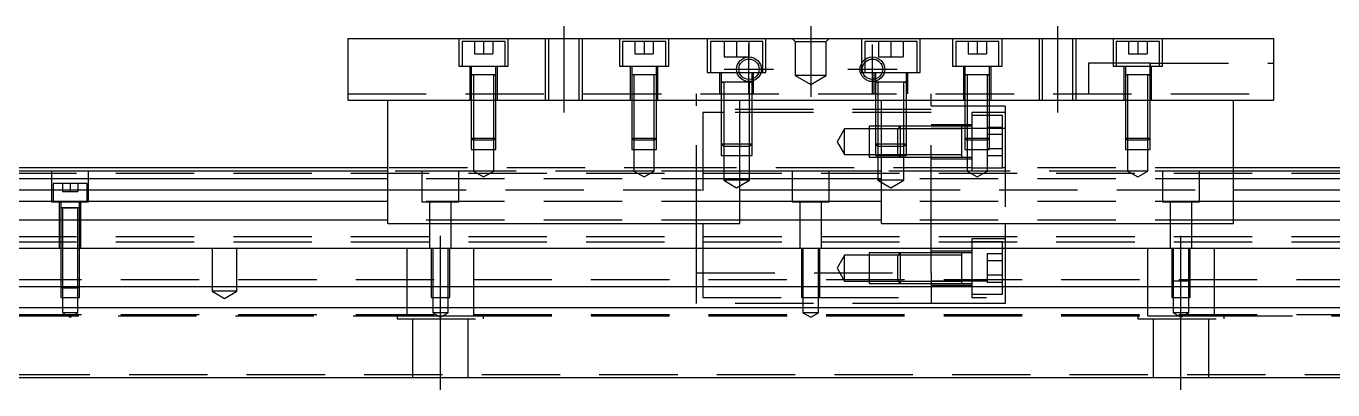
# Model space of a CAD drawing. Extents: x -8 to 830, y -270 to 102.
# Drawn here: x 192.9 to 404.6, y -233 to -174 of the extents above; entities that cross this region are included whole.
import ezdxf

# ---------------------------------------------------------------- set-up
doc = ezdxf.new("R2010")
doc.units = 0
doc.linetypes.add('CENTER', pattern=[50.8, 31.75, -6.35, 6.35, -6.35])
doc.linetypes.add('DASHED', pattern=[19.05, 12.7, -6.35])
doc.layers.get('0').update_dxf_attribs({"linetype": 'CONTINUOUS'})
doc.layers.add('CENTER', color=1, linetype='CENTER')

msp = doc.modelspace()

# ---------------------------------------------------------------- linework, layer by layer
at = {"color": 7, "linetype": 'CONTINUOUS'}
for p, q in [((245, -176), (245, -186)), ((245, -176), (395, -176)), ((395, -176), (395, -186)), ((245, -186), (395, -186)), ((251.5, -206), (251.5, -186)), ((308.5, -206), (308.5, -186)), ((331.5, -206), (331.5, -186)), ((388.5, -206), (388.5, -186)), ((334.1, -194.85), (339.5, -194.85)), ((251.5, -197.5), (0, -197.5)), ((251.5, -198.752272), (0, -198.752272)), ((251.5, -197), (60.5, -197)), ((331.5, -197.5), (308.5, -197.5)), ((331.5, -198.752272), (308.5, -198.752272)), ((585, -197), (388.5, -197)), ((640, -197.5), (388.5, -197.5)), ((640, -198.752272), (388.5, -198.752272)), ((0, -200.52668), (251.5, -200.52668)), ((308.5, -200.52668), (331.5, -200.52668)), ((388.5, -200.52668), (640, -200.52668)), ((251.5, -202.423076), (0, -202.423076)), ((331.5, -202.423076), (308.5, -202.423076)), ((640, -202.423076), (388.5, -202.423076)), ((251.5, -205.477372), (0, -205.477372)), ((251.5, -206), (308.5, -206)), ((331.5, -205.477372), (308.5, -205.477372)), ((331.5, -206), (388.5, -206)), ((640, -205.477372), (388.5, -205.477372)), ((0, -210), (640, -210)), ((640, -216.3), (0, -216.3)), ((640, -219.7), (0, -219.7)), ((0, -231), (640, -231))]:
    msp.add_line(p, q, dxfattribs=at)
at = {"color": 3, "linetype": 'DASHED'}
for p, q in [((263, -176), (263, -180.5)), ((270.5, -176.5), (263.5, -176.5)), ((263.5, -176.5), (263.5, -180.5)), ((265.5, -176.5), (265.5, -178.5)), ((267, -176.5), (267, -178.5)), ((268.5, -176.5), (268.5, -178.5)), ((270.5, -180.5), (270.5, -176.5)), ((271, -180.5), (271, -176)), ((277.000006, -176), (277.000006, -186)), ((277.5, -176), (277.5, -186)), ((282.5, -186), (282.5, -176)), ((282.999994, -186), (282.999994, -176)), ((289, -176), (289, -180.5)), ((296.5, -176.5), (289.5, -176.5)), ((289.5, -176.5), (289.5, -180.5)), ((291.5, -176.5), (291.5, -178.5)), ((293, -176.5), (293, -178.5)), ((294.5, -176.5), (294.5, -178.5)), ((296.5, -180.5), (296.5, -176.5)), ((297, -180.5), (297, -176)), ((303.25, -176), (303.25, -181.5)), ((312.25, -176.5), (303.75, -176.5)), ((303.75, -176.5), (303.75, -181.5)), ((306, -176.5), (306, -179)), ((308, -176.5), (308, -179)), ((310, -176.5), (310, -179)), ((312.25, -181.5), (312.25, -176.5)), ((312.75, -181.5), (312.75, -176)), ((317.5, -176.5), (317, -176)), ((317.5, -176.5), (317.5, -182)), ((317.5, -176.5), (322.5, -176.5)), ((322.5, -176.5), (323, -176)), ((322.5, -182), (322.5, -176.5)), ((328.25, -176), (328.25, -181.5)), ((337.25, -176.5), (328.75, -176.5)), ((328.75, -176.5), (328.75, -179.43875)), ((331, -176.5), (331, -179)), ((333, -176.5), (333, -179)), ((335, -176.5), (335, -179)), ((337.25, -181.5), (337.25, -176.5)), ((337.75, -181.5), (337.75, -176)), ((343, -176), (343, -180.5)), ((350.5, -176.5), (343.5, -176.5)), ((343.5, -176.5), (343.5, -180.5)), ((345.5, -176.5), (345.5, -178.5)), ((347, -176.5), (347, -178.5)), ((348.5, -176.5), (348.5, -178.5)), ((350.5, -180.5), (350.5, -176.5)), ((351, -180.5), (351, -176)), ((357.000006, -176), (357.000006, -186)), ((357.5, -176), (357.5, -186)), ((362.5, -186), (362.5, -176)), ((362.999994, -186), (362.999994, -176)), ((369, -176), (369, -180.5)), ((376.5, -176.5), (369.5, -176.5)), ((369.5, -176.5), (369.5, -180.5)), ((371.5, -176.5), (371.5, -178.5)), ((373, -176.5), (373, -178.5)), ((374.5, -176.5), (374.5, -178.5)), ((376.5, -180.5), (376.5, -176.5)), ((377, -180.5), (377, -176)), ((265.5, -178.5), (267, -178.5)), ((267, -178.5), (268.5, -178.5)), ((291.5, -178.5), (293, -178.5)), ((293, -178.5), (294.5, -178.5)), ((306, -179), (308, -179)), ((308, -179), (310, -179)), ((328.75, -179.43875), (328.75, -179.922968)), ((328.75, -179.922968), (328.75, -181.5)), ((331, -179), (333, -179)), ((333, -179), (335, -179)), ((345.5, -178.5), (347, -178.5)), ((347, -178.5), (348.5, -178.5)), ((371.5, -178.5), (373, -178.5)), ((373, -178.5), (374.5, -178.5)), ((263, -180.5), (271, -180.5)), ((264.75, -180.5), (264.75, -186)), ((269.000006, -181.9), (264.999994, -181.9)), ((269.000006, -181.9), (264.999994, -181.9)), ((269.000006, -181.9), (264.999994, -181.9)), ((265, -180.5), (265, -181.9)), ((265, -181.895), (265, -181.9)), ((265, -181.9), (265.216462, -181.9)), ((265.216708, -181.9), (265, -181.9)), ((265, -181.9), (265, -181.905)), ((265, -181.9), (265, -186)), ((268.783332, -181.9), (265.216708, -181.9)), ((265.35, -181.9), (265.35, -186)), ((268.65, -186), (268.65, -181.9)), ((269, -181.9), (268.783332, -181.9)), ((268.783538, -181.9), (269, -181.9)), ((269, -181.9), (269, -180.5)), ((269, -181.9), (269, -181.895)), ((269, -181.905), (269, -181.9)), ((269, -186), (269, -181.9)), ((269.25, -186), (269.25, -180.5)), ((289, -180.5), (297, -180.5)), ((290.75, -180.5), (290.75, -186)), ((295.000006, -181.9), (290.999994, -181.9)), ((291, -180.5), (291, -181.9)), ((291, -181.895), (291, -181.9)), ((291.216708, -181.9), (291, -181.9)), ((291, -181.9), (291, -181.905)), ((291, -181.9), (291, -186)), ((294.783332, -181.9), (291.216708, -181.9)), ((291.35, -181.9), (291.35, -186)), ((294.65, -186), (294.65, -181.9)), ((295, -181.9), (294.783332, -181.9)), ((295, -181.9), (295, -180.5)), ((295, -181.9), (295, -181.895)), ((295, -181.905), (295, -181.9)), ((295, -186), (295, -181.9)), ((295.25, -186), (295.25, -180.5)), ((303.25, -181.5), (312.75, -181.5)), ((305.25, -181.5), (305.25, -185)), ((305.5, -181.5), (305.5, -183.1)), ((310.5, -182.572418), (310.5, -181.5)), ((310.75, -185), (310.75, -181.5)), ((322.5, -182), (317.5, -182)), ((317.5, -182), (320, -183.443376)), ((320, -183.443376), (322.5, -182)), ((328.25, -181.5), (337.75, -181.5)), ((330.25, -181.5), (330.25, -185)), ((330.5, -181.5), (330.5, -182.572418)), ((335.5, -183.1), (335.5, -181.5)), ((335.75, -185), (335.75, -181.5)), ((343, -180.5), (351, -180.5)), ((344.75, -180.5), (344.75, -186)), ((349.000006, -181.9), (344.999994, -181.9)), ((349.000006, -181.9), (344.999994, -181.9)), ((349.000006, -181.9), (344.999994, -181.9)), ((349.000006, -181.9), (344.999994, -181.9)), ((345, -180.5), (345, -181.9)), ((345, -181.895), (345, -181.9)), ((345, -181.9), (345.216462, -181.9)), ((345.216708, -181.9), (345, -181.9)), ((345, -181.9), (345, -181.905)), ((345, -181.9), (345, -186)), ((348.783332, -181.9), (345.216708, -181.9)), ((345.35, -181.9), (345.35, -186)), ((348.65, -186), (348.65, -181.9)), ((349, -181.9), (348.783332, -181.9)), ((348.783538, -181.9), (349, -181.9)), ((349, -181.9), (349, -180.5)), ((349, -181.9), (349, -181.895)), ((349, -181.905), (349, -181.9)), ((349, -186), (349, -181.9)), ((349.25, -186), (349.25, -180.5)), ((365, -180), (365, -185)), ((375, -180), (365, -180)), ((369, -180.5), (377, -180.5)), ((370.75, -180.5), (370.75, -186)), ((375.000006, -181.9), (370.999994, -181.9)), ((375.000006, -181.9), (370.999994, -181.9)), ((375.000006, -181.9), (370.999994, -181.9)), ((375.000006, -181.9), (370.999994, -181.9)), ((371, -180.5), (371, -181.9)), ((371, -181.895), (371, -181.9)), ((371, -181.9), (371.216462, -181.9)), ((371.216708, -181.9), (371, -181.9)), ((371, -181.9), (371, -186)), ((371, -181.9), (371, -181.905)), ((374.783332, -181.9), (371.216708, -181.9)), ((371.35, -181.9), (371.35, -186)), ((374.65, -186), (374.65, -181.9)), ((375, -181.9), (374.783332, -181.9)), ((374.783538, -181.9), (375, -181.9)), ((375, -180), (395, -180)), ((375, -180.5), (375, -180)), ((375, -180), (375, -180.5)), ((375, -181.9), (375, -180.5)), ((375, -181.9), (375, -181.895)), ((375, -186), (375, -181.9)), ((375, -181.905), (375, -181.9)), ((375.25, -186), (375.25, -180.5)), ((310.500006, -183.1), (305.499994, -183.1)), ((310.500006, -183.1), (305.499994, -183.1)), ((305.5, -183.095), (305.5, -183.1)), ((305.5, -183.1), (305.757448, -183.1)), ((305.757468, -183.1), (305.5, -183.1)), ((305.5, -183.1), (305.5, -183.105)), ((305.5, -183.1), (305.5, -185)), ((310.013852, -183.1), (305.757468, -183.1)), ((305.9, -183.1), (305.9, -185)), ((310.242552, -183.1), (310.013852, -183.1)), ((310.1, -185), (310.1, -183.1)), ((310.5, -183.1), (310.242552, -183.1)), ((310.242602, -183.1), (310.5, -183.1)), ((310.5, -182.936492), (310.5, -182.572418)), ((310.5, -183.1), (310.5, -182.936492)), ((310.5, -183.1), (310.5, -183.095)), ((310.5, -183.105), (310.5, -183.1)), ((310.5, -185), (310.5, -183.1)), ((335.500006, -183.1), (330.499994, -183.1)), ((335.500006, -183.1), (330.499994, -183.1)), ((330.5, -182.572418), (330.5, -182.936492)), ((330.5, -182.936492), (330.5, -183.1)), ((330.5, -183.095), (330.5, -183.1)), ((330.5, -183.1), (330.757448, -183.1)), ((330.757468, -183.1), (330.5, -183.1)), ((330.5, -183.1), (330.5, -183.105)), ((330.5, -183.1), (330.5, -185)), ((335.242552, -183.1), (330.757468, -183.1)), ((330.9, -183.1), (330.9, -185)), ((335.1, -185), (335.1, -183.1)), ((335.5, -183.1), (335.242552, -183.1)), ((335.242602, -183.1), (335.5, -183.1)), ((335.5, -183.1), (335.5, -183.095)), ((335.5, -183.105), (335.5, -183.1)), ((335.5, -185), (335.5, -183.1)), ((245, -185), (395, -185)), ((265, -186), (265, -192.15)), ((265.000006, -186), (265.000002, -192.15)), ((265.35, -186), (265.35, -192.5)), ((268.65, -192.5), (268.65, -186)), ((268.999998, -192.15), (268.999994, -186)), ((269, -192.15), (269, -186)), ((291, -186), (291, -192.15)), ((291.000006, -186), (291.000002, -192.15)), ((291.35, -186), (291.35, -192.5)), ((294.65, -192.5), (294.65, -186)), ((294.999998, -192.15), (294.999994, -186)), ((295, -192.15), (295, -186)), ((301.5, -186), (301.5, -185)), ((301.5, -206), (301.5, -186)), ((305.5, -185), (305.5, -186)), ((305.5, -186), (305.5, -193.1)), ((305.500006, -185), (305.500006, -186)), ((305.500006, -186), (305.500006, -193.100006)), ((305.9, -185), (305.9, -186)), ((305.9, -186), (305.9, -193.5)), ((310.1, -193.5), (310.1, -185)), ((310.499994, -193.1), (310.499994, -185)), ((310.5, -193.1), (310.5, -185)), ((330.5, -185), (330.5, -193.1)), ((330.500006, -185), (330.500006, -193.1)), ((330.9, -185), (330.9, -193.5)), ((335.1, -193.5), (335.1, -185)), ((335.499994, -193.1), (335.499994, -185)), ((335.5, -193.1), (335.5, -185)), ((339.5, -186), (339.5, -185)), ((339.5, -206), (339.5, -186)), ((345, -186), (345, -192.15)), ((345.000006, -186), (345.000002, -192.15)), ((345.35, -186), (345.35, -192.5)), ((348.65, -192.5), (348.65, -186)), ((348.999998, -192.15), (348.999994, -186)), ((349, -192.15), (349, -186)), ((371, -186), (371, -192.15)), ((371.000006, -186), (371.000002, -192.15)), ((371.35, -186), (371.35, -192.5)), ((374.65, -192.5), (374.65, -186)), ((374.999998, -192.15), (374.999994, -186)), ((375, -192.15), (375, -186)), ((339.5, -187.5), (301.5, -187.5)), ((302.5, -188), (302.5, -206)), ((305.5, -188), (302.5, -188)), ((305.9, -188), (305.5, -188)), ((339.5, -188), (305.9, -188)), ((345, -187), (339.5, -187)), ((345.35, -187), (345, -187)), ((348.65, -187), (345.35, -187)), ((346.1, -188), (346.1, -197.5)), ((351.5, -188), (346.1, -188)), ((349, -187), (348.65, -187)), ((351.5, -187), (349, -187)), ((351.5, -187), (351.5, -190.630684)), ((334.5, -190.250002), (329.5, -190.250006)), ((329.5, -190.250006), (329.5, -195.249994)), ((334.5, -190.25), (334.1, -190.65)), ((334.5, -190.25), (334.5, -195.25)), ((339.5, -190.25), (334.5, -190.25)), ((339.5, -190.250006), (334.5, -190.250002)), ((346.1, -190), (339.5, -190)), ((344.5, -190.25), (339.5, -190.25)), ((344.5, -190.25), (344.495, -190.25)), ((344.5, -195.25), (344.5, -190.25)), ((344.505, -190.25), (344.5, -190.25)), ((345, -190.25), (344.5, -190.25)), ((345.35, -190.25), (345, -190.25)), ((346.1, -190.25), (345.35, -190.25)), ((348.65, -188.5), (346.1, -188.5)), ((348.6, -190.440598), (348.6, -191.5953)), ((351.1, -190.440598), (348.6, -190.440598)), ((349, -188.5), (348.65, -188.5)), ((351.1, -188.5), (349, -188.5)), ((351.1, -197), (351.1, -188.5)), ((265, -192.15), (269, -192.15)), ((265, -192.15), (265.35, -192.5)), ((265.000002, -192.15), (265.000006, -194)), ((268.65, -192.5), (265.35, -192.5)), ((265.35, -192.5), (265.35, -194)), ((268.65, -192.5), (269, -192.15)), ((268.65, -194), (268.65, -192.5)), ((268.999994, -194), (268.999998, -192.15)), ((291, -192.15), (295, -192.15)), ((291, -192.15), (291.35, -192.5)), ((291.000002, -192.15), (291.000006, -194)), ((294.65, -192.5), (291.35, -192.5)), ((291.35, -192.5), (291.35, -194)), ((294.65, -192.5), (295, -192.15)), ((294.65, -194), (294.65, -192.5)), ((294.999994, -194), (294.999998, -192.15)), ((325.5, -190.65), (324.287564, -192.75)), ((325.5, -194.85), (325.5, -190.65)), ((329.5, -190.65), (325.5, -190.65)), ((334.1, -190.65), (329.5, -190.65)), ((334.1, -194.85), (334.1, -190.65)), ((339.5, -190.65), (334.1, -190.65)), ((345, -190.630684), (339.5, -190.630684)), ((344.5, -190.65), (339.5, -190.65)), ((345.35, -190.630684), (345, -190.630684)), ((345, -192.15), (349, -192.15)), ((345, -192.15), (345.35, -192.5)), ((345.000002, -192.15), (345.000006, -194)), ((348.65, -190.630684), (345.35, -190.630684)), ((348.65, -192.5), (345.35, -192.5)), ((345.35, -192.5), (345.35, -194)), ((348.6, -191.5953), (348.6, -193.9047)), ((351.1, -191.5953), (348.6, -191.5953)), ((349, -190.630684), (348.65, -190.630684)), ((348.65, -192.5), (349, -192.15)), ((348.65, -194), (348.65, -192.5)), ((348.999994, -194), (348.999998, -192.15)), ((351.5, -190.630684), (349, -190.630684)), ((351.5, -190.630684), (351.5, -206)), ((371, -192.15), (375, -192.15)), ((371, -192.15), (371.35, -192.5)), ((371.000002, -192.15), (371.000006, -194)), ((374.65, -192.5), (371.35, -192.5)), ((371.35, -192.5), (371.35, -194)), ((374.65, -192.5), (375, -192.15)), ((374.65, -194), (374.65, -192.5)), ((374.999994, -194), (374.999998, -192.15)), ((265.000006, -194), (268.999994, -194)), ((265.35, -194), (265.35, -197.5)), ((268.65, -197.5), (268.65, -194)), ((291.000006, -194), (294.999994, -194)), ((291.35, -194), (291.35, -197.5)), ((294.65, -197.5), (294.65, -194)), ((305.5, -193.1), (310.5, -193.1)), ((305.5, -193.1), (305.9, -193.5)), ((305.500006, -193.100006), (305.500006, -195)), ((310.1, -193.5), (305.9, -193.5)), ((305.9, -193.5), (305.9, -195)), ((310.1, -193.5), (310.5, -193.1)), ((310.1, -195), (310.1, -193.5)), ((310.499994, -195), (310.499994, -193.1)), ((324.287564, -192.75), (325.5, -194.85)), ((330.5, -193.1), (335.5, -193.1)), ((330.5, -193.1), (330.9, -193.5)), ((330.500006, -193.1), (330.500006, -195)), ((335.1, -193.5), (330.9, -193.5)), ((330.9, -193.5), (330.9, -195)), ((335.1, -193.5), (335.5, -193.1)), ((335.1, -195), (335.1, -193.5)), ((335.499994, -195), (335.499994, -193.1)), ((345.000006, -194), (348.999994, -194)), ((345.35, -194), (345.35, -197.5)), ((351.1, -193.9047), (348.6, -193.9047)), ((348.6, -193.9047), (348.6, -195.059402)), ((348.65, -197.5), (348.65, -194)), ((371.000006, -194), (374.999994, -194)), ((371.35, -194), (371.35, -197.5)), ((374.65, -197.5), (374.65, -194)), ((305.500006, -195), (310.499994, -195)), ((305.9, -195), (305.9, -199)), ((310.1, -199), (310.1, -195)), ((325.5, -194.85), (329.5, -194.85)), ((329.5, -194.85), (334.1, -194.85)), ((329.5, -195.249994), (334.5, -195.249998)), ((330.500006, -195), (335.499994, -195)), ((330.9, -195), (330.9, -199)), ((334.1, -194.85), (334.5, -195.25)), ((334.1, -194.85), (339.5, -194.85)), ((334.5, -195.249998), (339.5, -195.249994)), ((334.5, -195.25), (339.5, -195.249998)), ((335.1, -199), (335.1, -195)), ((339.5, -194.85), (344.5, -194.85)), ((339.5, -195.249998), (344.505, -195.25)), ((339.5, -195.5), (346.1, -195.5)), ((344.495, -195.25), (346.1, -195.25)), ((351.1, -195.059402), (348.6, -195.059402)), ((55, -197.875), (585, -197.875)), ((197, -197.5), (197, -202.5)), ((203, -202.5), (203, -197.5)), ((302.5, -197), (251.5, -197)), ((265.35, -197.5), (251.5, -197.5)), ((308.5, -198.752272), (251.5, -198.752272)), ((257, -197.5), (257, -202.5)), ((263, -202.5), (263, -197.5)), ((268.65, -197.5), (265.35, -197.5)), ((265.35, -197.5), (267, -198.452628)), ((267, -198.452628), (268.65, -197.5)), ((291.35, -197.5), (268.65, -197.5)), ((294.65, -197.5), (291.35, -197.5)), ((291.35, -197.5), (293, -198.452628)), ((293, -198.452628), (294.65, -197.5)), ((308.5, -197.5), (294.65, -197.5)), ((346.1, -197), (302.5, -197)), ((310.1, -199), (305.9, -199)), ((305.9, -199), (308, -200.212436)), ((308, -200.212436), (310.1, -199)), ((317, -197.5), (317, -202.5)), ((323, -202.5), (323, -197.5)), ((335.1, -199), (330.9, -199)), ((330.9, -199), (333, -200.212436)), ((345.35, -197.5), (331.5, -197.5)), ((388.5, -198.752272), (331.5, -198.752272)), ((333, -200.212436), (335.1, -199)), ((348.65, -197.5), (345.35, -197.5)), ((345.35, -197.5), (347, -198.452628)), ((346.1, -197), (351.1, -197)), ((347, -198.452628), (348.65, -197.5)), ((371.35, -197.5), (348.65, -197.5)), ((351.5, -197), (351.1, -197)), ((388.5, -197), (351.5, -197)), ((374.65, -197.5), (371.35, -197.5)), ((371.35, -197.5), (373, -198.452628)), ((373, -198.452628), (374.65, -197.5)), ((388.5, -197.5), (374.65, -197.5)), ((377, -197.5), (377, -202.5)), ((383, -202.5), (383, -197.5)), ((202.75, -199.5), (197.25, -199.5)), ((197.25, -199.5), (197.25, -202.5)), ((198.75, -199.5), (198.75, -200.8)), ((198.75, -200.8), (200, -200.8)), ((200, -199.5), (200, -200.8)), ((200, -200.8), (201.25, -200.8)), ((201.25, -199.5), (201.25, -200.8)), ((202.75, -202.5), (202.75, -199.5)), ((251.5, -200.52668), (308.5, -200.52668)), ((331.5, -200.52668), (388.5, -200.52668)), ((197, -202.5), (203, -202.5)), ((198.25, -202.5), (198.25, -210)), ((198.5, -202.5), (198.5, -203.5)), ((201.5, -203.5), (201.5, -202.5)), ((201.75, -210), (201.75, -202.5)), ((308.5, -202.423076), (251.5, -202.423076)), ((257, -202.5), (263, -202.5)), ((258.25, -202.5), (258.25, -210)), ((261.75, -210), (261.75, -202.5)), ((317, -202.5), (323, -202.5)), ((318.25, -202.5), (318.25, -210)), ((321.75, -210), (321.75, -202.5)), ((388.5, -202.423076), (331.5, -202.423076)), ((377, -202.5), (383, -202.5)), ((378.25, -202.5), (378.25, -210)), ((381.75, -210), (381.75, -202.5)), ((201.500006, -203.5), (198.499994, -203.5)), ((199.998804, -203.5), (198.499994, -203.5)), ((201.500006, -203.5), (198.499994, -203.5)), ((199.998804, -203.5), (198.499994, -203.5)), ((198.5, -203.495), (198.5, -203.5)), ((198.5, -203.5), (198.62467, -203.5)), ((198.624678, -203.5), (198.5, -203.5)), ((198.5, -203.5), (198.62467, -203.5)), ((198.624678, -203.5), (198.5, -203.5)), ((198.5, -203.5), (198.5, -203.505)), ((198.5, -203.5), (198.5, -210)), ((198.62467, -203.5), (201.375392, -203.5)), ((198.62467, -203.5), (201.375392, -203.5)), ((199.998804, -203.5), (198.624678, -203.5)), ((199.998804, -203.5), (198.624678, -203.5)), ((198.75, -203.5), (198.75, -210)), ((201.500006, -203.5), (199.998804, -203.5)), ((201.500006, -203.5), (199.998804, -203.5)), ((201.37533, -203.5), (199.998804, -203.5)), ((201.37533, -203.5), (199.998804, -203.5)), ((201.25, -210), (201.25, -203.5)), ((201.5, -203.5), (201.37533, -203.5)), ((201.5, -203.5), (201.37533, -203.5)), ((201.375392, -203.5), (201.5, -203.5)), ((201.375392, -203.5), (201.5, -203.5)), ((201.5, -203.5), (201.5, -203.495)), ((201.5, -203.505), (201.5, -203.5)), ((201.5, -210), (201.5, -203.5)), ((308.5, -205.477372), (251.5, -205.477372)), ((301.5, -210), (301.5, -206)), ((302.5, -206), (302.5, -210)), ((388.5, -205.477372), (331.5, -205.477372)), ((339.5, -210), (339.5, -206)), ((351.5, -206), (351.5, -218)), ((55, -208.125), (585, -208.125)), ((55, -209), (585, -209)), ((346.1, -208.5), (346.1, -218)), ((351.5, -208.5), (346.1, -208.5)), ((351.1, -209), (346.1, -209)), ((351.1, -210), (351.1, -209)), ((198.5, -210), (198.5, -216.25)), ((198.500006, -210), (198.500006, -216.250006)), ((198.75, -210), (198.75, -216.3)), ((201.25, -216.3), (201.25, -210)), ((201.499994, -216.250006), (201.499994, -210)), ((201.5, -216.25), (201.5, -210)), ((223, -210), (223, -217)), ((227, -217), (227, -210)), ((254.638098, -221), (254.638098, -210)), ((258.500006, -210), (258.500006, -216.3)), ((258.75, -210), (258.75, -218)), ((261.25, -218), (261.25, -210)), ((261.499994, -216.3), (261.499994, -210)), ((265.361902, -210), (265.361902, -221)), ((301.5, -214), (301.5, -210)), ((302.5, -210), (302.5, -216.3)), ((318.500006, -210), (318.500006, -216.3)), ((318.75, -210), (318.75, -218)), ((321.25, -218), (321.25, -210)), ((321.499994, -216.3), (321.499994, -210)), ((325.5, -211.15), (324.287564, -213.25)), ((325.5, -215.35), (325.5, -211.15)), ((329.5, -211.15), (325.5, -211.15)), ((334.5, -210.750002), (329.5, -210.750006)), ((329.5, -210.750006), (329.5, -215.749994)), ((334.1, -211.15), (329.5, -211.15)), ((334.5, -210.75), (334.1, -211.15)), ((334.1, -215.35), (334.1, -211.15)), ((339.5, -211.15), (334.1, -211.15)), ((334.5, -210.75), (334.5, -215.75)), ((339.5, -210.75), (334.5, -210.75)), ((339.5, -210.750006), (334.5, -210.750002)), ((339.5, -214), (339.5, -210)), ((346.1, -210.5), (339.5, -210.5)), ((344.505, -210.75), (339.5, -210.75)), ((344.5, -211.15), (339.5, -211.15)), ((346.1, -210.75), (344.495, -210.75)), ((344.5, -215.750006), (344.5, -210.75)), ((348.6, -210.940598), (348.6, -212.0953)), ((351.1, -210.940598), (348.6, -210.940598)), ((351.1, -216.3), (351.1, -210)), ((374.638098, -221), (374.638098, -210)), ((378.500006, -210), (378.500006, -216.3)), ((378.75, -210), (378.75, -218)), ((381.25, -218), (381.25, -210)), ((381.499994, -216.3), (381.499994, -210)), ((385.361902, -210), (385.361902, -221)), ((324.287564, -213.25), (325.5, -215.35)), ((351.1, -212.0953), (348.6, -212.0953)), ((348.6, -212.0953), (348.6, -214.4047)), ((640, -215.15), (0, -215.15)), ((301.5, -214), (339.5, -214)), ((301.5, -216.3), (301.5, -214)), ((325.5, -215.35), (329.5, -215.35)), ((329.5, -215.35), (334.1, -215.35)), ((329.5, -215.749994), (334.5, -215.749998)), ((334.1, -215.35), (339.5, -215.35)), ((334.1, -215.35), (334.5, -215.75)), ((334.5, -215.749998), (339.5, -215.749994)), ((334.5, -215.75), (339.5, -215.75)), ((339.5, -214), (339.5, -216.3)), ((339.5, -215.35), (344.5, -215.35)), ((348.500006, -215.369316), (339.5, -215.369316)), ((339.5, -215.75), (344.5, -215.75)), ((344.495, -215.75), (344.5, -215.75)), ((344.5, -215.75), (344.505, -215.75)), ((344.5, -215.75), (346.1, -215.75)), ((348.6, -214.4047), (348.6, -215.559402)), ((351.1, -214.4047), (348.6, -214.4047)), ((351.1, -215.559402), (348.6, -215.559402)), ((381.5, -215.369316), (378.500006, -215.369316)), ((198.5, -216.25), (201.5, -216.25)), ((198.5, -216.25), (198.55, -216.3)), ((198.500006, -216.250006), (198.500006, -216.3)), ((198.500006, -216.3), (198.500006, -218)), ((198.500006, -218), (201.499994, -218)), ((198.55, -216.3), (198.75, -216.5)), ((198.75, -216.3), (198.75, -216.5)), ((201.25, -216.5), (198.75, -216.5)), ((198.75, -216.5), (198.75, -218)), ((198.75, -218), (198.75, -220.5)), ((201.25, -216.5), (201.25, -216.3)), ((201.25, -216.5), (201.45, -216.3)), ((201.25, -218), (201.25, -216.5)), ((201.25, -220.5), (201.25, -218)), ((201.45, -216.3), (201.5, -216.25)), ((201.499994, -216.3), (201.499994, -216.250006)), ((201.499994, -218), (201.499994, -216.3)), ((227, -217), (223, -217)), ((223, -217), (225, -218.1547)), ((225, -218.1547), (227, -217)), ((258.500006, -216.3), (258.500006, -218)), ((258.500006, -218), (261.499994, -218)), ((258.75, -218), (258.75, -220.5)), ((261.25, -220.5), (261.25, -218)), ((261.499994, -218), (261.499994, -216.3)), ((339.5, -216.275918), (301.5, -216.275918)), ((301.5, -219), (301.5, -216.3)), ((302.5, -216.3), (302.5, -218)), ((302.5, -218), (339.5, -218)), ((318.500006, -216.3), (318.500006, -218)), ((318.500006, -218), (321.499994, -218)), ((318.75, -218), (318.75, -220.5)), ((321.25, -220.5), (321.25, -218)), ((321.499994, -218), (321.499994, -216.3)), ((339.5, -216), (346.1, -216)), ((339.5, -216.3), (339.5, -219)), ((346.1, -217.5), (348.500006, -217.5)), ((346.1, -218), (348.500006, -218)), ((348.500006, -217.5), (351.1, -217.5)), ((351.1, -217.5), (351.1, -216.3)), ((351.5, -218), (351.5, -219)), ((378.500006, -216.3), (378.500006, -218)), ((378.500006, -218), (381.499994, -218)), ((378.75, -218), (378.75, -220.5)), ((381.25, -220.5), (381.25, -218)), ((381.499994, -218), (381.499994, -216.3)), ((339.5, -219), (301.5, -219)), ((351.5, -219), (339.5, -219)), ((640, -220.85), (0, -220.85)), ((55.361902, -221), (254.638098, -221)), ((201.25, -220.5), (198.75, -220.5)), ((198.75, -220.5), (200, -221.221688)), ((200, -221.221688), (201.25, -220.5)), ((253, -221), (253, -221.5)), ((253, -221.5), (267, -221.5)), ((254.638098, -221), (265.361902, -221)), ((255.5, -221.5), (255.5, -231)), ((261.25, -220.5), (258.75, -220.5)), ((258.75, -220.5), (260, -221.221688)), ((260, -221.221688), (261.25, -220.5)), ((264.5, -231), (264.5, -221.5)), ((265.361902, -221), (374.638098, -221)), ((267, -221.5), (267, -221)), ((321.25, -220.5), (318.75, -220.5)), ((318.75, -220.5), (320, -221.221688)), ((320, -221.221688), (321.25, -220.5)), ((373, -221), (373, -221.5)), ((373, -221.5), (387, -221.5)), ((374.638098, -221), (385.361902, -221)), ((375.5, -221.5), (375.5, -231)), ((381.25, -220.5), (378.75, -220.5)), ((378.75, -220.5), (380, -221.221688)), ((380, -221.221688), (381.25, -220.5)), ((384.5, -231), (384.5, -221.5)), ((385.361902, -221), (584.638098, -221)), ((387, -221.5), (387, -221)), ((0, -230.5), (640, -230.5))]:
    msp.add_line(p, q, dxfattribs=at)
at = {"color": 3, "linetype": 'CONTINUOUS'}
for centre in [(310, -181), (330, -181)]:
    msp.add_circle(centre, 2, dxfattribs=at)
at = {"color": 7, "linetype": 'CONTINUOUS'}
for centre in [(310, -181), (330, -181)]:
    msp.add_circle(centre, 1.65, dxfattribs=at)
at = {"layer": 'CENTER', "color": 1, "linetype": 'CENTER'}
for p, q in [((280, -174), (280, -188)), ((320, -174), (320, -185.443376)), ((360, -174), (360, -188)), ((310, -185), (310, -177)), ((330, -185), (330, -177)), ((306, -181), (314, -181)), ((326, -181), (334, -181)), ((260, -233), (260, -208)), ((380, -233), (380, -208))]:
    msp.add_line(p, q, dxfattribs=at)

doc.saveas('drawing.dxf')
